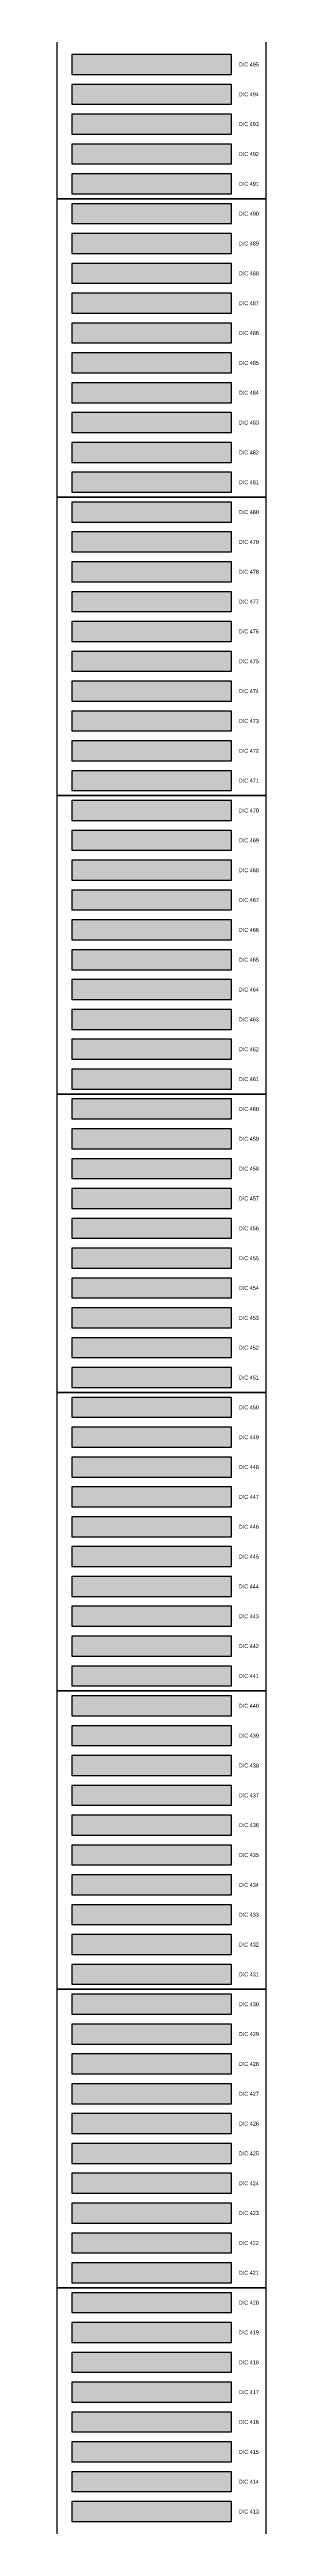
# Model space of a CAD drawing. Header units: millimetres. Extents: x -813692 to 807431, y 0 to 1813163.
# Drawn here: x 0 to 210, y 12360 to 14850 of the extents above; entities that cross this region are included whole.
import ezdxf
from ezdxf.enums import TextEntityAlignment as Align

# ---------------------------------------------------------------- set-up
doc = ezdxf.new("R2010")
doc.units = ezdxf.units.MM
doc.styles.get("Standard").update_dxf_attribs({"font": 'ARIALN.TTF'})

msp = doc.modelspace()

# ---------------------------------------------------------------- hatches: boundary and pattern name
at = {"layer": 'Defpoints', "ltscale": 100, "true_color": 0x6f4458}
msp.add_hatch(color=237, dxfattribs=at).paths.add_polyline_path([(15, 14825), (175, 14825), (175, 14845), (15, 14845)])
at = {"layer": 'Defpoints', "ltscale": 100, "true_color": 0xa26068}
msp.add_hatch(color=245, dxfattribs=at).paths.add_polyline_path([(15, 14795), (175, 14795), (175, 14815), (15, 14815)])
at = {"layer": 'Defpoints', "ltscale": 100, "true_color": 0x8b5b69}
msp.add_hatch(color=235, dxfattribs=at).paths.add_polyline_path([(15, 14765), (175, 14765), (175, 14785), (15, 14785)])
at = {"layer": 'Defpoints', "ltscale": 100, "true_color": 0x713c55}
msp.add_hatch(color=247, dxfattribs=at).paths.add_polyline_path([(15, 14735), (175, 14735), (175, 14755), (15, 14755)])
at = {"layer": 'Defpoints', "ltscale": 100, "true_color": 0x8a435d}
msp.add_hatch(color=237, dxfattribs=at).paths.add_polyline_path([(15, 14705), (175, 14705), (175, 14725), (15, 14725)])
at = {"layer": 'Defpoints', "ltscale": 100, "true_color": 0x954b74}
msp.add_hatch(color=235, dxfattribs=at).paths.add_polyline_path([(15, 14675), (175, 14675), (175, 14695), (15, 14695)])
at = {"layer": 'Defpoints', "ltscale": 100, "true_color": 0x905e64}
msp.add_hatch(color=245, dxfattribs=at).paths.add_polyline_path([(15, 14645), (175, 14645), (175, 14665), (15, 14665)])
at = {"layer": 'Defpoints', "ltscale": 100, "true_color": 0x976265}
msp.add_hatch(color=245, dxfattribs=at).paths.add_polyline_path([(15, 14615), (175, 14615), (175, 14635), (15, 14635)])
at = {"layer": 'Defpoints', "ltscale": 100, "true_color": 0xaa5f73}
msp.add_hatch(color=235, dxfattribs=at).paths.add_polyline_path([(15, 14585), (175, 14585), (175, 14605), (15, 14605)])
at = {"layer": 'Defpoints', "ltscale": 100, "true_color": 0xa04a86}
msp.add_hatch(color=225, dxfattribs=at).paths.add_polyline_path([(15, 14555), (175, 14555), (175, 14575), (15, 14575)])
at = {"layer": 'Defpoints', "ltscale": 100, "true_color": 0x964a77}
msp.add_hatch(color=235, dxfattribs=at).paths.add_polyline_path([(15, 14525), (175, 14525), (175, 14545), (15, 14545)])
at = {"layer": 'Defpoints', "ltscale": 100, "true_color": 0xa44d6f}
msp.add_hatch(color=235, dxfattribs=at).paths.add_polyline_path([(15, 14495), (175, 14495), (175, 14515), (15, 14515)])
at = {"layer": 'Defpoints', "ltscale": 100, "true_color": 0xa35394}
msp.add_hatch(color=215, dxfattribs=at).paths.add_polyline_path([(15, 14465), (175, 14465), (175, 14485), (15, 14485)])
at = {"layer": 'Defpoints', "ltscale": 100, "true_color": 0xa75176}
msp.add_hatch(color=235, dxfattribs=at).paths.add_polyline_path([(15, 14435), (175, 14435), (175, 14455), (15, 14455)])
at = {"layer": 'Defpoints', "ltscale": 100, "true_color": 0xc67887}
msp.add_hatch(color=243, dxfattribs=at).paths.add_polyline_path([(15, 14405), (175, 14405), (175, 14425), (15, 14425)])
at = {"layer": 'Defpoints', "ltscale": 100, "true_color": 0xd67a8f}
msp.add_hatch(color=233, dxfattribs=at).paths.add_polyline_path([(15, 14375), (175, 14375), (175, 14395), (15, 14395)])
at = {"layer": 'Defpoints', "ltscale": 100, "true_color": 0xba688e}
msp.add_hatch(color=233, dxfattribs=at).paths.add_polyline_path([(15, 14345), (175, 14345), (175, 14365), (15, 14365)])
at = {"layer": 'Defpoints', "ltscale": 100, "true_color": 0xd998a4}
msp.add_hatch(color=241, dxfattribs=at).paths.add_polyline_path([(15, 14315), (175, 14315), (175, 14335), (15, 14335)])
at = {"layer": 'Defpoints', "ltscale": 100, "true_color": 0xecb8a8}
msp.add_hatch(color=31, dxfattribs=at).paths.add_polyline_path([(15, 14285), (175, 14285), (175, 14305), (15, 14305)])
at = {"layer": 'Defpoints', "ltscale": 100, "true_color": 0xb07b82}
msp.add_hatch(color=243, dxfattribs=at).paths.add_polyline_path([(15, 14255), (175, 14255), (175, 14275), (15, 14275)])
at = {"layer": 'Defpoints', "ltscale": 100, "true_color": 0x9f6774}
msp.add_hatch(color=235, dxfattribs=at).paths.add_polyline_path([(15, 14225), (175, 14225), (175, 14245), (15, 14245)])
at = {"layer": 'Defpoints', "ltscale": 100, "true_color": 0x946e7d}
msp.add_hatch(color=8, dxfattribs=at).paths.add_polyline_path([(15, 14195), (175, 14195), (175, 14215), (15, 14215)])
at = {"layer": 'Defpoints', "ltscale": 100, "true_color": 0xa77481}
msp.add_hatch(color=252, dxfattribs=at).paths.add_polyline_path([(15, 14165), (175, 14165), (175, 14185), (15, 14185)])
at = {"layer": 'Defpoints', "ltscale": 100, "true_color": 0xbe8692}
msp.add_hatch(color=233, dxfattribs=at).paths.add_polyline_path([(15, 14135), (175, 14135), (175, 14155), (15, 14155)])
at = {"layer": 'Defpoints', "ltscale": 100, "true_color": 0xb2948f}
msp.add_hatch(color=253, dxfattribs=at).paths.add_polyline_path([(15, 14105), (175, 14105), (175, 14125), (15, 14125)])
at = {"layer": 'Defpoints', "ltscale": 100, "true_color": 0xd69293}
msp.add_hatch(color=233, dxfattribs=at).paths.add_polyline_path([(15, 14075), (175, 14075), (175, 14095), (15, 14095)])
at = {"layer": 'Defpoints', "ltscale": 100, "true_color": 0xcda495}
msp.add_hatch(color=253, dxfattribs=at).paths.add_polyline_path([(15, 14045), (175, 14045), (175, 14065), (15, 14065)])
at = {"layer": 'Defpoints', "ltscale": 100, "true_color": 0xe9b29b}
msp.add_hatch(color=31, dxfattribs=at).paths.add_polyline_path([(15, 14015), (175, 14015), (175, 14035), (15, 14035)])
at = {"layer": 'Defpoints', "ltscale": 100, "true_color": 0xbea493}
msp.add_hatch(color=253, dxfattribs=at).paths.add_polyline_path([(15, 13985), (175, 13985), (175, 14005), (15, 14005)])
at = {"layer": 'Defpoints', "ltscale": 100, "true_color": 0x5b4e65}
msp.add_hatch(color=251, dxfattribs=at).paths.add_polyline_path([(15, 13955), (175, 13955), (175, 13975), (15, 13975)])
at = {"layer": 'Defpoints', "ltscale": 100, "true_color": 0x564763}
msp.add_hatch(color=251, dxfattribs=at).paths.add_polyline_path([(15, 13925), (175, 13925), (175, 13945), (15, 13945)])
at = {"layer": 'Defpoints', "ltscale": 100, "true_color": 0x5c5867}
msp.add_hatch(color=251, dxfattribs=at).paths.add_polyline_path([(15, 13895), (175, 13895), (175, 13915), (15, 13915)])
at = {"layer": 'Defpoints', "ltscale": 100, "true_color": 0x5c4b71}
msp.add_hatch(color=197, dxfattribs=at).paths.add_polyline_path([(15, 13865), (175, 13865), (175, 13885), (15, 13885)])
at = {"layer": 'Defpoints', "ltscale": 100, "true_color": 0x705982}
msp.add_hatch(color=207, dxfattribs=at).paths.add_polyline_path([(15, 13835), (175, 13835), (175, 13855), (15, 13855)])
at = {"layer": 'Defpoints', "ltscale": 100, "true_color": 0x7a6f7d}
msp.add_hatch(color=8, dxfattribs=at).paths.add_polyline_path([(15, 13805), (175, 13805), (175, 13825), (15, 13825)])
at = {"layer": 'Defpoints', "ltscale": 100, "true_color": 0x957490}
msp.add_hatch(color=252, dxfattribs=at).paths.add_polyline_path([(15, 13775), (175, 13775), (175, 13795), (15, 13795)])
at = {"layer": 'Defpoints', "ltscale": 100, "true_color": 0x918390}
msp.add_hatch(color=252, dxfattribs=at).paths.add_polyline_path([(15, 13745), (175, 13745), (175, 13765), (15, 13765)])
at = {"layer": 'Defpoints', "ltscale": 100, "true_color": 0x9c859f}
msp.add_hatch(color=252, dxfattribs=at).paths.add_polyline_path([(15, 13715), (175, 13715), (175, 13735), (15, 13735)])
at = {"layer": 'Defpoints', "ltscale": 100, "true_color": 0x7d67a3}
msp.add_hatch(color=205, dxfattribs=at).paths.add_polyline_path([(15, 13685), (175, 13685), (175, 13705), (15, 13705)])
at = {"layer": 'Defpoints', "ltscale": 100, "true_color": 0x776493}
msp.add_hatch(color=195, dxfattribs=at).paths.add_polyline_path([(15, 13655), (175, 13655), (175, 13675), (15, 13675)])
at = {"layer": 'Defpoints', "ltscale": 100, "true_color": 0x7f64b2}
msp.add_hatch(color=183, dxfattribs=at).paths.add_polyline_path([(15, 13625), (175, 13625), (175, 13645), (15, 13645)])
at = {"layer": 'Defpoints', "ltscale": 100, "true_color": 0xa78ec3}
msp.add_hatch(color=253, dxfattribs=at).paths.add_polyline_path([(15, 13595), (175, 13595), (175, 13615), (15, 13615)])
at = {"layer": 'Defpoints', "ltscale": 100, "true_color": 0xaa85bc}
msp.add_hatch(color=203, dxfattribs=at).paths.add_polyline_path([(15, 13565), (175, 13565), (175, 13585), (15, 13585)])
at = {"layer": 'Defpoints', "ltscale": 100, "true_color": 0x9a91b5}
msp.add_hatch(color=253, dxfattribs=at).paths.add_polyline_path([(15, 13535), (175, 13535), (175, 13555), (15, 13555)])
at = {"layer": 'Defpoints', "ltscale": 100, "true_color": 0xad98ad}
msp.add_hatch(color=253, dxfattribs=at).paths.add_polyline_path([(15, 13505), (175, 13505), (175, 13525), (15, 13525)])
at = {"layer": 'Defpoints', "ltscale": 100, "true_color": 0x7c88ab}
msp.add_hatch(color=252, dxfattribs=at).paths.add_polyline_path([(15, 13475), (175, 13475), (175, 13495), (15, 13495)])
at = {"layer": 'Defpoints', "ltscale": 100, "true_color": 0x3f4062}
msp.add_hatch(color=177, dxfattribs=at).paths.add_polyline_path([(15, 13445), (175, 13445), (175, 13465), (15, 13465)])
at = {"layer": 'Defpoints', "ltscale": 100, "true_color": 0x4c5465}
msp.add_hatch(color=251, dxfattribs=at).paths.add_polyline_path([(15, 13415), (175, 13415), (175, 13435), (15, 13435)])
at = {"layer": 'Defpoints', "ltscale": 100, "true_color": 0x525b73}
msp.add_hatch(color=157, dxfattribs=at).paths.add_polyline_path([(15, 13385), (175, 13385), (175, 13405), (15, 13405)])
at = {"layer": 'Defpoints', "ltscale": 100, "true_color": 0x59657e}
msp.add_hatch(color=157, dxfattribs=at).paths.add_polyline_path([(15, 13355), (175, 13355), (175, 13375), (15, 13375)])
at = {"layer": 'Defpoints', "ltscale": 100, "true_color": 0x768495}
msp.add_hatch(color=252, dxfattribs=at).paths.add_polyline_path([(15, 13325), (175, 13325), (175, 13345), (15, 13345)])
at = {"layer": 'Defpoints', "ltscale": 100, "true_color": 0x7b8d9a}
msp.add_hatch(color=252, dxfattribs=at).paths.add_polyline_path([(15, 13295), (175, 13295), (175, 13315), (15, 13315)])
at = {"layer": 'Defpoints', "ltscale": 100, "true_color": 0x8c9da1}
msp.add_hatch(color=253, dxfattribs=at).paths.add_polyline_path([(15, 13265), (175, 13265), (175, 13285), (15, 13285)])
at = {"layer": 'Defpoints', "ltscale": 100, "true_color": 0x9ba9ab}
msp.add_hatch(color=253, dxfattribs=at).paths.add_polyline_path([(15, 13235), (175, 13235), (175, 13255), (15, 13255)])
at = {"layer": 'Defpoints', "ltscale": 100, "true_color": 0xb3beaa}
msp.add_hatch(color=253, dxfattribs=at).paths.add_polyline_path([(15, 13205), (175, 13205), (175, 13225), (15, 13225)])
at = {"layer": 'Defpoints', "ltscale": 100, "true_color": 0x5e69a0}
msp.add_hatch(color=155, dxfattribs=at).paths.add_polyline_path([(15, 13175), (175, 13175), (175, 13195), (15, 13195)])
at = {"layer": 'Defpoints', "ltscale": 100, "true_color": 0x6071a6}
msp.add_hatch(color=155, dxfattribs=at).paths.add_polyline_path([(15, 13145), (175, 13145), (175, 13165), (15, 13165)])
at = {"layer": 'Defpoints', "ltscale": 100, "true_color": 0x6e76ad}
msp.add_hatch(color=163, dxfattribs=at).paths.add_polyline_path([(15, 13115), (175, 13115), (175, 13135), (15, 13135)])
at = {"layer": 'Defpoints', "ltscale": 100, "true_color": 0x6b6fa5}
msp.add_hatch(color=155, dxfattribs=at).paths.add_polyline_path([(15, 13085), (175, 13085), (175, 13105), (15, 13105)])
at = {"layer": 'Defpoints', "ltscale": 100, "true_color": 0x7c8bb4}
msp.add_hatch(color=163, dxfattribs=at).paths.add_polyline_path([(15, 13055), (175, 13055), (175, 13075), (15, 13075)])
at = {"layer": 'Defpoints', "ltscale": 100, "true_color": 0x293855}
msp.add_hatch(color=159, dxfattribs=at).paths.add_polyline_path([(15, 13025), (175, 13025), (175, 13045), (15, 13045)])
at = {"layer": 'Defpoints', "ltscale": 100, "true_color": 0x1d4366}
msp.add_hatch(color=149, dxfattribs=at).paths.add_polyline_path([(15, 12995), (175, 12995), (175, 13015), (15, 13015)])
at = {"layer": 'Defpoints', "ltscale": 100, "true_color": 0x204068}
msp.add_hatch(color=149, dxfattribs=at).paths.add_polyline_path([(15, 12965), (175, 12965), (175, 12985), (15, 12985)])
at = {"layer": 'Defpoints', "ltscale": 100, "true_color": 0x467088}
msp.add_hatch(color=147, dxfattribs=at).paths.add_polyline_path([(15, 12935), (175, 12935), (175, 12955), (15, 12955)])
at = {"layer": 'Defpoints', "ltscale": 100, "true_color": 0x638a9b}
msp.add_hatch(color=145, dxfattribs=at).paths.add_polyline_path([(15, 12905), (175, 12905), (175, 12925), (15, 12925)])
at = {"layer": 'Defpoints', "ltscale": 100, "true_color": 0x5f919e}
msp.add_hatch(color=135, dxfattribs=at).paths.add_polyline_path([(15, 12875), (175, 12875), (175, 12895), (15, 12895)])
at = {"layer": 'Defpoints', "ltscale": 100, "true_color": 0x789ea5}
msp.add_hatch(color=153, dxfattribs=at).paths.add_polyline_path([(15, 12845), (175, 12845), (175, 12865), (15, 12865)])
at = {"layer": 'Defpoints', "ltscale": 100, "true_color": 0x74a0a7}
msp.add_hatch(color=153, dxfattribs=at).paths.add_polyline_path([(15, 12815), (175, 12815), (175, 12835), (15, 12835)])
at = {"layer": 'Defpoints', "ltscale": 100, "true_color": 0x85abb0}
msp.add_hatch(color=253, dxfattribs=at).paths.add_polyline_path([(15, 12785), (175, 12785), (175, 12805), (15, 12805)])
at = {"layer": 'Defpoints', "ltscale": 100, "true_color": 0x405871}
msp.add_hatch(color=157, dxfattribs=at).paths.add_polyline_path([(15, 12755), (175, 12755), (175, 12775), (15, 12775)])
at = {"layer": 'Defpoints', "ltscale": 100, "true_color": 0x435d80}
msp.add_hatch(color=157, dxfattribs=at).paths.add_polyline_path([(15, 12725), (175, 12725), (175, 12745), (15, 12745)])
at = {"layer": 'Defpoints', "ltscale": 100, "true_color": 0x3e6f99}
msp.add_hatch(color=155, dxfattribs=at).paths.add_polyline_path([(15, 12695), (175, 12695), (175, 12715), (15, 12715)])
at = {"layer": 'Defpoints', "ltscale": 100, "true_color": 0x4a7b9c}
msp.add_hatch(color=155, dxfattribs=at).paths.add_polyline_path([(15, 12665), (175, 12665), (175, 12685), (15, 12685)])
at = {"layer": 'Defpoints', "ltscale": 100, "true_color": 0x48839b}
msp.add_hatch(color=145, dxfattribs=at).paths.add_polyline_path([(15, 12635), (175, 12635), (175, 12655), (15, 12655)])
at = {"layer": 'Defpoints', "ltscale": 100, "true_color": 0x4b87a2}
msp.add_hatch(color=145, dxfattribs=at).paths.add_polyline_path([(15, 12605), (175, 12605), (175, 12625), (15, 12625)])
at = {"layer": 'Defpoints', "ltscale": 100, "true_color": 0x5599a8}
msp.add_hatch(color=135, dxfattribs=at).paths.add_polyline_path([(15, 12575), (175, 12575), (175, 12595), (15, 12595)])
at = {"layer": 'Defpoints', "ltscale": 100, "true_color": 0x489ea6}
msp.add_hatch(color=135, dxfattribs=at).paths.add_polyline_path([(15, 12545), (175, 12545), (175, 12565), (15, 12565)])
at = {"layer": 'Defpoints', "ltscale": 100, "true_color": 0x5ea9ae}
msp.add_hatch(color=135, dxfattribs=at).paths.add_polyline_path([(15, 12515), (175, 12515), (175, 12535), (15, 12535)])
at = {"layer": 'Defpoints', "ltscale": 100, "true_color": 0x73aaaa}
msp.add_hatch(color=123, dxfattribs=at).paths.add_polyline_path([(15, 12485), (175, 12485), (175, 12505), (15, 12505)])
at = {"layer": 'Defpoints', "ltscale": 100, "true_color": 0x7abdb8}
msp.add_hatch(color=123, dxfattribs=at).paths.add_polyline_path([(15, 12455), (175, 12455), (175, 12475), (15, 12475)])
at = {"layer": 'Defpoints', "ltscale": 100, "true_color": 0x9acabc}
msp.add_hatch(color=253, dxfattribs=at).paths.add_polyline_path([(15, 12425), (175, 12425), (175, 12445), (15, 12445)])
at = {"layer": 'Defpoints', "ltscale": 100, "true_color": 0x478f94}
msp.add_hatch(color=135, dxfattribs=at).paths.add_polyline_path([(15, 12395), (175, 12395), (175, 12415), (15, 12415)])
at = {"layer": 'Defpoints', "ltscale": 100, "true_color": 0x509c9c}
msp.add_hatch(color=135, dxfattribs=at).paths.add_polyline_path([(15, 12365), (175, 12365), (175, 12385), (15, 12385)])

# ---------------------------------------------------------------- linework, layer by layer
at = {"layer": 'Defpoints', "color": 7, "ltscale": 100}
for points in [[(0, 14700), (210, 14700), (210, 15000), (0, 15000)], [(0, 14700), (210, 14700), (210, 15000), (0, 15000)], [(0, 14400), (210, 14400), (210, 14700), (0, 14700)], [(0, 14400), (210, 14400), (210, 14700), (0, 14700)], [(0, 14100), (210, 14100), (210, 14400), (0, 14400)], [(0, 14100), (210, 14100), (210, 14400), (0, 14400)], [(0, 13800), (210, 13800), (210, 14100), (0, 14100)], [(0, 13800), (210, 13800), (210, 14100), (0, 14100)], [(0, 13500), (210, 13500), (210, 13800), (0, 13800)], [(0, 13500), (210, 13500), (210, 13800), (0, 13800)], [(0, 13200), (210, 13200), (210, 13500), (0, 13500)], [(0, 13200), (210, 13200), (210, 13500), (0, 13500)], [(0, 12900), (210, 12900), (210, 13200), (0, 13200)], [(0, 12900), (210, 12900), (210, 13200), (0, 13200)], [(0, 12600), (210, 12600), (210, 12900), (0, 12900)], [(0, 12600), (210, 12600), (210, 12900), (0, 12900)], [(0, 12300), (210, 12300), (210, 12600), (0, 12600)], [(0, 12300), (210, 12300), (210, 12600), (0, 12600)]]:
    msp.add_lwpolyline(points, close=True, dxfattribs=at)
at = {"layer": 'Defpoints', "color": 237, "ltscale": 100, "true_color": 0x6f4458}
msp.add_lwpolyline([(15, 14825), (175, 14825), (175, 14845), (15, 14845)], close=True, dxfattribs=at)
at = {"layer": 'Defpoints', "color": 245, "ltscale": 100, "true_color": 0xa26068}
msp.add_lwpolyline([(15, 14795), (175, 14795), (175, 14815), (15, 14815)], close=True, dxfattribs=at)
at = {"layer": 'Defpoints', "color": 235, "ltscale": 100, "true_color": 0x8b5b69}
msp.add_lwpolyline([(15, 14765), (175, 14765), (175, 14785), (15, 14785)], close=True, dxfattribs=at)
at = {"layer": 'Defpoints', "color": 247, "ltscale": 100, "true_color": 0x713c55}
msp.add_lwpolyline([(15, 14735), (175, 14735), (175, 14755), (15, 14755)], close=True, dxfattribs=at)
at = {"layer": 'Defpoints', "color": 237, "ltscale": 100, "true_color": 0x8a435d}
msp.add_lwpolyline([(15, 14705), (175, 14705), (175, 14725), (15, 14725)], close=True, dxfattribs=at)
at = {"layer": 'Defpoints', "color": 235, "ltscale": 100, "true_color": 0x954b74}
msp.add_lwpolyline([(15, 14675), (175, 14675), (175, 14695), (15, 14695)], close=True, dxfattribs=at)
at = {"layer": 'Defpoints', "color": 245, "ltscale": 100, "true_color": 0x905e64}
msp.add_lwpolyline([(15, 14645), (175, 14645), (175, 14665), (15, 14665)], close=True, dxfattribs=at)
at = {"layer": 'Defpoints', "color": 245, "ltscale": 100, "true_color": 0x976265}
msp.add_lwpolyline([(15, 14615), (175, 14615), (175, 14635), (15, 14635)], close=True, dxfattribs=at)
at = {"layer": 'Defpoints', "color": 235, "ltscale": 100, "true_color": 0xaa5f73}
msp.add_lwpolyline([(15, 14585), (175, 14585), (175, 14605), (15, 14605)], close=True, dxfattribs=at)
at = {"layer": 'Defpoints', "color": 225, "ltscale": 100, "true_color": 0xa04a86}
msp.add_lwpolyline([(15, 14555), (175, 14555), (175, 14575), (15, 14575)], close=True, dxfattribs=at)
at = {"layer": 'Defpoints', "color": 235, "ltscale": 100, "true_color": 0x964a77}
msp.add_lwpolyline([(15, 14525), (175, 14525), (175, 14545), (15, 14545)], close=True, dxfattribs=at)
at = {"layer": 'Defpoints', "color": 235, "ltscale": 100, "true_color": 0xa44d6f}
msp.add_lwpolyline([(15, 14495), (175, 14495), (175, 14515), (15, 14515)], close=True, dxfattribs=at)
at = {"layer": 'Defpoints', "color": 215, "ltscale": 100, "true_color": 0xa35394}
msp.add_lwpolyline([(15, 14465), (175, 14465), (175, 14485), (15, 14485)], close=True, dxfattribs=at)
at = {"layer": 'Defpoints', "color": 235, "ltscale": 100, "true_color": 0xa75176}
msp.add_lwpolyline([(15, 14435), (175, 14435), (175, 14455), (15, 14455)], close=True, dxfattribs=at)
at = {"layer": 'Defpoints', "color": 243, "ltscale": 100, "true_color": 0xc67887}
msp.add_lwpolyline([(15, 14405), (175, 14405), (175, 14425), (15, 14425)], close=True, dxfattribs=at)
at = {"layer": 'Defpoints', "color": 233, "ltscale": 100, "true_color": 0xd67a8f}
msp.add_lwpolyline([(15, 14375), (175, 14375), (175, 14395), (15, 14395)], close=True, dxfattribs=at)
at = {"layer": 'Defpoints', "color": 233, "ltscale": 100, "true_color": 0xba688e}
msp.add_lwpolyline([(15, 14345), (175, 14345), (175, 14365), (15, 14365)], close=True, dxfattribs=at)
at = {"layer": 'Defpoints', "color": 241, "ltscale": 100, "true_color": 0xd998a4}
msp.add_lwpolyline([(15, 14315), (175, 14315), (175, 14335), (15, 14335)], close=True, dxfattribs=at)
at = {"layer": 'Defpoints', "color": 31, "ltscale": 100, "true_color": 0xecb8a8}
msp.add_lwpolyline([(15, 14285), (175, 14285), (175, 14305), (15, 14305)], close=True, dxfattribs=at)
at = {"layer": 'Defpoints', "color": 243, "ltscale": 100, "true_color": 0xb07b82}
msp.add_lwpolyline([(15, 14255), (175, 14255), (175, 14275), (15, 14275)], close=True, dxfattribs=at)
at = {"layer": 'Defpoints', "color": 235, "ltscale": 100, "true_color": 0x9f6774}
msp.add_lwpolyline([(15, 14225), (175, 14225), (175, 14245), (15, 14245)], close=True, dxfattribs=at)
at = {"layer": 'Defpoints', "color": 8, "ltscale": 100, "true_color": 0x946e7d}
msp.add_lwpolyline([(15, 14195), (175, 14195), (175, 14215), (15, 14215)], close=True, dxfattribs=at)
at = {"layer": 'Defpoints', "color": 252, "ltscale": 100, "true_color": 0xa77481}
msp.add_lwpolyline([(15, 14165), (175, 14165), (175, 14185), (15, 14185)], close=True, dxfattribs=at)
at = {"layer": 'Defpoints', "color": 233, "ltscale": 100, "true_color": 0xbe8692}
msp.add_lwpolyline([(15, 14135), (175, 14135), (175, 14155), (15, 14155)], close=True, dxfattribs=at)
at = {"layer": 'Defpoints', "color": 253, "ltscale": 100, "true_color": 0xb2948f}
msp.add_lwpolyline([(15, 14105), (175, 14105), (175, 14125), (15, 14125)], close=True, dxfattribs=at)
at = {"layer": 'Defpoints', "color": 233, "ltscale": 100, "true_color": 0xd69293}
msp.add_lwpolyline([(15, 14075), (175, 14075), (175, 14095), (15, 14095)], close=True, dxfattribs=at)
at = {"layer": 'Defpoints', "color": 253, "ltscale": 100, "true_color": 0xcda495}
msp.add_lwpolyline([(15, 14045), (175, 14045), (175, 14065), (15, 14065)], close=True, dxfattribs=at)
at = {"layer": 'Defpoints', "color": 31, "ltscale": 100, "true_color": 0xe9b29b}
msp.add_lwpolyline([(15, 14015), (175, 14015), (175, 14035), (15, 14035)], close=True, dxfattribs=at)
at = {"layer": 'Defpoints', "color": 253, "ltscale": 100, "true_color": 0xbea493}
msp.add_lwpolyline([(15, 13985), (175, 13985), (175, 14005), (15, 14005)], close=True, dxfattribs=at)
at = {"layer": 'Defpoints', "color": 251, "ltscale": 100, "true_color": 0x5b4e65}
msp.add_lwpolyline([(15, 13955), (175, 13955), (175, 13975), (15, 13975)], close=True, dxfattribs=at)
at = {"layer": 'Defpoints', "color": 251, "ltscale": 100, "true_color": 0x564763}
msp.add_lwpolyline([(15, 13925), (175, 13925), (175, 13945), (15, 13945)], close=True, dxfattribs=at)
at = {"layer": 'Defpoints', "color": 251, "ltscale": 100, "true_color": 0x5c5867}
msp.add_lwpolyline([(15, 13895), (175, 13895), (175, 13915), (15, 13915)], close=True, dxfattribs=at)
at = {"layer": 'Defpoints', "color": 197, "ltscale": 100, "true_color": 0x5c4b71}
msp.add_lwpolyline([(15, 13865), (175, 13865), (175, 13885), (15, 13885)], close=True, dxfattribs=at)
at = {"layer": 'Defpoints', "color": 207, "ltscale": 100, "true_color": 0x705982}
msp.add_lwpolyline([(15, 13835), (175, 13835), (175, 13855), (15, 13855)], close=True, dxfattribs=at)
at = {"layer": 'Defpoints', "color": 8, "ltscale": 100, "true_color": 0x7a6f7d}
msp.add_lwpolyline([(15, 13805), (175, 13805), (175, 13825), (15, 13825)], close=True, dxfattribs=at)
at = {"layer": 'Defpoints', "color": 252, "ltscale": 100, "true_color": 0x957490}
msp.add_lwpolyline([(15, 13775), (175, 13775), (175, 13795), (15, 13795)], close=True, dxfattribs=at)
at = {"layer": 'Defpoints', "color": 252, "ltscale": 100, "true_color": 0x918390}
msp.add_lwpolyline([(15, 13745), (175, 13745), (175, 13765), (15, 13765)], close=True, dxfattribs=at)
at = {"layer": 'Defpoints', "color": 252, "ltscale": 100, "true_color": 0x9c859f}
msp.add_lwpolyline([(15, 13715), (175, 13715), (175, 13735), (15, 13735)], close=True, dxfattribs=at)
at = {"layer": 'Defpoints', "color": 205, "ltscale": 100, "true_color": 0x7d67a3}
msp.add_lwpolyline([(15, 13685), (175, 13685), (175, 13705), (15, 13705)], close=True, dxfattribs=at)
at = {"layer": 'Defpoints', "color": 195, "ltscale": 100, "true_color": 0x776493}
msp.add_lwpolyline([(15, 13655), (175, 13655), (175, 13675), (15, 13675)], close=True, dxfattribs=at)
at = {"layer": 'Defpoints', "color": 183, "ltscale": 100, "true_color": 0x7f64b2}
msp.add_lwpolyline([(15, 13625), (175, 13625), (175, 13645), (15, 13645)], close=True, dxfattribs=at)
at = {"layer": 'Defpoints', "color": 253, "ltscale": 100, "true_color": 0xa78ec3}
msp.add_lwpolyline([(15, 13595), (175, 13595), (175, 13615), (15, 13615)], close=True, dxfattribs=at)
at = {"layer": 'Defpoints', "color": 203, "ltscale": 100, "true_color": 0xaa85bc}
msp.add_lwpolyline([(15, 13565), (175, 13565), (175, 13585), (15, 13585)], close=True, dxfattribs=at)
at = {"layer": 'Defpoints', "color": 253, "ltscale": 100, "true_color": 0x9a91b5}
msp.add_lwpolyline([(15, 13535), (175, 13535), (175, 13555), (15, 13555)], close=True, dxfattribs=at)
at = {"layer": 'Defpoints', "color": 253, "ltscale": 100, "true_color": 0xad98ad}
msp.add_lwpolyline([(15, 13505), (175, 13505), (175, 13525), (15, 13525)], close=True, dxfattribs=at)
at = {"layer": 'Defpoints', "color": 252, "ltscale": 100, "true_color": 0x7c88ab}
msp.add_lwpolyline([(15, 13475), (175, 13475), (175, 13495), (15, 13495)], close=True, dxfattribs=at)
at = {"layer": 'Defpoints', "color": 177, "ltscale": 100, "true_color": 0x3f4062}
msp.add_lwpolyline([(15, 13445), (175, 13445), (175, 13465), (15, 13465)], close=True, dxfattribs=at)
at = {"layer": 'Defpoints', "color": 251, "ltscale": 100, "true_color": 0x4c5465}
msp.add_lwpolyline([(15, 13415), (175, 13415), (175, 13435), (15, 13435)], close=True, dxfattribs=at)
at = {"layer": 'Defpoints', "color": 157, "ltscale": 100, "true_color": 0x525b73}
msp.add_lwpolyline([(15, 13385), (175, 13385), (175, 13405), (15, 13405)], close=True, dxfattribs=at)
at = {"layer": 'Defpoints', "color": 157, "ltscale": 100, "true_color": 0x59657e}
msp.add_lwpolyline([(15, 13355), (175, 13355), (175, 13375), (15, 13375)], close=True, dxfattribs=at)
at = {"layer": 'Defpoints', "color": 252, "ltscale": 100, "true_color": 0x768495}
msp.add_lwpolyline([(15, 13325), (175, 13325), (175, 13345), (15, 13345)], close=True, dxfattribs=at)
at = {"layer": 'Defpoints', "color": 252, "ltscale": 100, "true_color": 0x7b8d9a}
msp.add_lwpolyline([(15, 13295), (175, 13295), (175, 13315), (15, 13315)], close=True, dxfattribs=at)
at = {"layer": 'Defpoints', "color": 253, "ltscale": 100, "true_color": 0x8c9da1}
msp.add_lwpolyline([(15, 13265), (175, 13265), (175, 13285), (15, 13285)], close=True, dxfattribs=at)
at = {"layer": 'Defpoints', "color": 253, "ltscale": 100, "true_color": 0x9ba9ab}
msp.add_lwpolyline([(15, 13235), (175, 13235), (175, 13255), (15, 13255)], close=True, dxfattribs=at)
at = {"layer": 'Defpoints', "color": 253, "ltscale": 100, "true_color": 0xb3beaa}
msp.add_lwpolyline([(15, 13205), (175, 13205), (175, 13225), (15, 13225)], close=True, dxfattribs=at)
at = {"layer": 'Defpoints', "color": 155, "ltscale": 100, "true_color": 0x5e69a0}
msp.add_lwpolyline([(15, 13175), (175, 13175), (175, 13195), (15, 13195)], close=True, dxfattribs=at)
at = {"layer": 'Defpoints', "color": 155, "ltscale": 100, "true_color": 0x6071a6}
msp.add_lwpolyline([(15, 13145), (175, 13145), (175, 13165), (15, 13165)], close=True, dxfattribs=at)
at = {"layer": 'Defpoints', "color": 163, "ltscale": 100, "true_color": 0x6e76ad}
msp.add_lwpolyline([(15, 13115), (175, 13115), (175, 13135), (15, 13135)], close=True, dxfattribs=at)
at = {"layer": 'Defpoints', "color": 155, "ltscale": 100, "true_color": 0x6b6fa5}
msp.add_lwpolyline([(15, 13085), (175, 13085), (175, 13105), (15, 13105)], close=True, dxfattribs=at)
at = {"layer": 'Defpoints', "color": 163, "ltscale": 100, "true_color": 0x7c8bb4}
msp.add_lwpolyline([(15, 13055), (175, 13055), (175, 13075), (15, 13075)], close=True, dxfattribs=at)
at = {"layer": 'Defpoints', "color": 159, "ltscale": 100, "true_color": 0x293855}
msp.add_lwpolyline([(15, 13025), (175, 13025), (175, 13045), (15, 13045)], close=True, dxfattribs=at)
at = {"layer": 'Defpoints', "color": 149, "ltscale": 100, "true_color": 0x1d4366}
msp.add_lwpolyline([(15, 12995), (175, 12995), (175, 13015), (15, 13015)], close=True, dxfattribs=at)
at = {"layer": 'Defpoints', "color": 149, "ltscale": 100, "true_color": 0x204068}
msp.add_lwpolyline([(15, 12965), (175, 12965), (175, 12985), (15, 12985)], close=True, dxfattribs=at)
at = {"layer": 'Defpoints', "color": 147, "ltscale": 100, "true_color": 0x467088}
msp.add_lwpolyline([(15, 12935), (175, 12935), (175, 12955), (15, 12955)], close=True, dxfattribs=at)
at = {"layer": 'Defpoints', "color": 145, "ltscale": 100, "true_color": 0x638a9b}
msp.add_lwpolyline([(15, 12905), (175, 12905), (175, 12925), (15, 12925)], close=True, dxfattribs=at)
at = {"layer": 'Defpoints', "color": 135, "ltscale": 100, "true_color": 0x5f919e}
msp.add_lwpolyline([(15, 12875), (175, 12875), (175, 12895), (15, 12895)], close=True, dxfattribs=at)
at = {"layer": 'Defpoints', "color": 153, "ltscale": 100, "true_color": 0x789ea5}
msp.add_lwpolyline([(15, 12845), (175, 12845), (175, 12865), (15, 12865)], close=True, dxfattribs=at)
at = {"layer": 'Defpoints', "color": 153, "ltscale": 100, "true_color": 0x74a0a7}
msp.add_lwpolyline([(15, 12815), (175, 12815), (175, 12835), (15, 12835)], close=True, dxfattribs=at)
at = {"layer": 'Defpoints', "color": 253, "ltscale": 100, "true_color": 0x85abb0}
msp.add_lwpolyline([(15, 12785), (175, 12785), (175, 12805), (15, 12805)], close=True, dxfattribs=at)
at = {"layer": 'Defpoints', "color": 157, "ltscale": 100, "true_color": 0x405871}
msp.add_lwpolyline([(15, 12755), (175, 12755), (175, 12775), (15, 12775)], close=True, dxfattribs=at)
at = {"layer": 'Defpoints', "color": 157, "ltscale": 100, "true_color": 0x435d80}
msp.add_lwpolyline([(15, 12725), (175, 12725), (175, 12745), (15, 12745)], close=True, dxfattribs=at)
at = {"layer": 'Defpoints', "color": 155, "ltscale": 100, "true_color": 0x3e6f99}
msp.add_lwpolyline([(15, 12695), (175, 12695), (175, 12715), (15, 12715)], close=True, dxfattribs=at)
at = {"layer": 'Defpoints', "color": 155, "ltscale": 100, "true_color": 0x4a7b9c}
msp.add_lwpolyline([(15, 12665), (175, 12665), (175, 12685), (15, 12685)], close=True, dxfattribs=at)
at = {"layer": 'Defpoints', "color": 145, "ltscale": 100, "true_color": 0x48839b}
msp.add_lwpolyline([(15, 12635), (175, 12635), (175, 12655), (15, 12655)], close=True, dxfattribs=at)
at = {"layer": 'Defpoints', "color": 145, "ltscale": 100, "true_color": 0x4b87a2}
msp.add_lwpolyline([(15, 12605), (175, 12605), (175, 12625), (15, 12625)], close=True, dxfattribs=at)
at = {"layer": 'Defpoints', "color": 135, "ltscale": 100, "true_color": 0x5599a8}
msp.add_lwpolyline([(15, 12575), (175, 12575), (175, 12595), (15, 12595)], close=True, dxfattribs=at)
at = {"layer": 'Defpoints', "color": 135, "ltscale": 100, "true_color": 0x489ea6}
msp.add_lwpolyline([(15, 12545), (175, 12545), (175, 12565), (15, 12565)], close=True, dxfattribs=at)
at = {"layer": 'Defpoints', "color": 135, "ltscale": 100, "true_color": 0x5ea9ae}
msp.add_lwpolyline([(15, 12515), (175, 12515), (175, 12535), (15, 12535)], close=True, dxfattribs=at)
at = {"layer": 'Defpoints', "color": 123, "ltscale": 100, "true_color": 0x73aaaa}
msp.add_lwpolyline([(15, 12485), (175, 12485), (175, 12505), (15, 12505)], close=True, dxfattribs=at)
at = {"layer": 'Defpoints', "color": 123, "ltscale": 100, "true_color": 0x7abdb8}
msp.add_lwpolyline([(15, 12455), (175, 12455), (175, 12475), (15, 12475)], close=True, dxfattribs=at)
at = {"layer": 'Defpoints', "color": 253, "ltscale": 100, "true_color": 0x9acabc}
msp.add_lwpolyline([(15, 12425), (175, 12425), (175, 12445), (15, 12445)], close=True, dxfattribs=at)
at = {"layer": 'Defpoints', "color": 135, "ltscale": 100, "true_color": 0x478f94}
msp.add_lwpolyline([(15, 12395), (175, 12395), (175, 12415), (15, 12415)], close=True, dxfattribs=at)
at = {"layer": 'Defpoints', "color": 135, "ltscale": 100, "true_color": 0x509c9c}
msp.add_lwpolyline([(15, 12365), (175, 12365), (175, 12385), (15, 12385)], close=True, dxfattribs=at)

# ---------------------------------------------------------------- texts
at = {"layer": 'Defpoints', "color": 7, "ltscale": 100}
for s, p in [('DIC 495', (192.5, 14835)), ('DIC 494', (192.5, 14805)), ('DIC 493', (192.5, 14775)), ('DIC 492', (192.5, 14745)), ('DIC 491', (192.5, 14715)), ('DIC 490', (192.5, 14685)), ('DIC 489', (192.5, 14655)), ('DIC 488', (192.5, 14625)), ('DIC 487', (192.5, 14595)), ('DIC 486', (192.5, 14565)), ('DIC 485', (192.5, 14535)), ('DIC 484', (192.5, 14505)), ('DIC 483', (192.5, 14475)), ('DIC 482', (192.5, 14445)), ('DIC 481', (192.5, 14415)), ('DIC 480', (192.5, 14385)), ('DIC 479', (192.5, 14355)), ('DIC 478', (192.5, 14325)), ('DIC 477', (192.5, 14295)), ('DIC 476', (192.5, 14265)), ('DIC 475', (192.5, 14235)), ('DIC 474', (192.5, 14205)), ('DIC 473', (192.5, 14175)), ('DIC 472', (192.5, 14145)), ('DIC 471', (192.5, 14115)), ('DIC 470', (192.5, 14085)), ('DIC 469', (192.5, 14055)), ('DIC 468', (192.5, 14025)), ('DIC 467', (192.5, 13995)), ('DIC 466', (192.5, 13965)), ('DIC 465', (192.5, 13935)), ('DIC 464', (192.5, 13905)), ('DIC 463', (192.5, 13875)), ('DIC 462', (192.5, 13845)), ('DIC 461', (192.5, 13815)), ('DIC 460', (192.5, 13785)), ('DIC 459', (192.5, 13755)), ('DIC 458', (192.5, 13725)), ('DIC 457', (192.5, 13695)), ('DIC 456', (192.5, 13665)), ('DIC 455', (192.5, 13635)), ('DIC 454', (192.5, 13605)), ('DIC 453', (192.5, 13575)), ('DIC 452', (192.5, 13545)), ('DIC 451', (192.5, 13515)), ('DIC 450', (192.5, 13485)), ('DIC 449', (192.5, 13455)), ('DIC 448', (192.5, 13425)), ('DIC 447', (192.5, 13395)), ('DIC 446', (192.5, 13365)), ('DIC 445', (192.5, 13335)), ('DIC 444', (192.5, 13305)), ('DIC 443', (192.5, 13275)), ('DIC 442', (192.5, 13245)), ('DIC 441', (192.5, 13215)), ('DIC 440', (192.5, 13185)), ('DIC 439', (192.5, 13155)), ('DIC 438', (192.5, 13125)), ('DIC 437', (192.5, 13095)), ('DIC 436', (192.5, 13065)), ('DIC 435', (192.5, 13035)), ('DIC 434', (192.5, 13005)), ('DIC 433', (192.5, 12975)), ('DIC 432', (192.5, 12945)), ('DIC 431', (192.5, 12915)), ('DIC 430', (192.5, 12885)), ('DIC 429', (192.5, 12855)), ('DIC 428', (192.5, 12825)), ('DIC 427', (192.5, 12795)), ('DIC 426', (192.5, 12765)), ('DIC 425', (192.5, 12735)), ('DIC 424', (192.5, 12705)), ('DIC 423', (192.5, 12675)), ('DIC 422', (192.5, 12645)), ('DIC 421', (192.5, 12615)), ('DIC 420', (192.5, 12585)), ('DIC 419', (192.5, 12555)), ('DIC 418', (192.5, 12525)), ('DIC 417', (192.5, 12495)), ('DIC 416', (192.5, 12465)), ('DIC 415', (192.5, 12435)), ('DIC 414', (192.5, 12405)), ('DIC 413', (192.5, 12375))]:
    msp.add_text(s, height=4, dxfattribs=at).set_placement(p, align=Align.MIDDLE)

doc.saveas('drawing.dxf')
